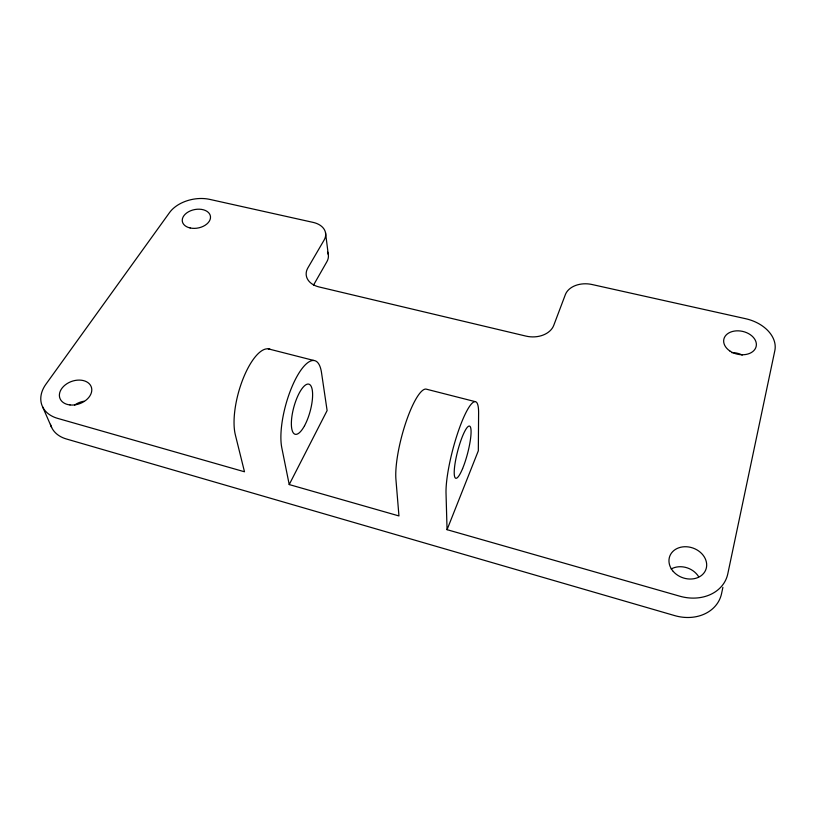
<?xml version="1.0" encoding="UTF-8"?>
<svg xmlns="http://www.w3.org/2000/svg" width="816" height="816" viewBox="0 0 816 816"><rect width="100%" height="100%" fill="white"/><g stroke="black" fill="none" stroke-linecap="round" stroke-linejoin="round"><path stroke-width="1.22" d="M722.894 587.336L721.579 593.548A40.28 33.242 21 0 1 674.71 615.611L66.412 438.988A35.006 25.245 -20.3 0 1 50.459 424.3M447.056 529.676L478.329 450.789L478.604 413.151A52.255 9.863 -75.3 0 0 462.009 421.331A52.255 9.863 -75.3 0 0 446.026 493.303L447.056 529.676L679.83 596.21A41.259 33.67 20 0 0 727.79 573.842L774.833 350.635A35.486 25.072 12.4 0 0 745.671 318.719L592.069 284.519A22.165 15.841 5.2 0 0 565.345 294.658L553.748 325.37A22.348 16.351 2.9 0 1 525.963 336.1L319.117 286.967A21.247 14.943 -6.9 0 1 307.867 267.923L324.105 240.077A20.624 14.045 -7.4 0 0 313.191 222.411L209.814 199.4A30.6 20.084 -11.1 0 0 169.534 212.588L45.941 384.203A35.761 25.388 -19.7 0 0 57.599 418.363L244.494 471.781L235.334 434.816A49.807 18.054 -74.5 0 1 243.566 377.533A49.807 18.054 -74.5 0 1 270.331 349.442M289.221 484.561L327.114 410.56L321.524 372.708A50.347 16.32 -74.7 0 0 296.075 378.094A50.347 16.32 -74.7 0 0 281.785 447.709L289.221 484.561L398.953 515.936L395.923 479.4A51.673 11.883 -75.2 0 1 405.613 423.208A51.673 11.883 -75.2 0 1 425.942 389.069L475.055 401.594M313.456 285.212L326.879 261.712A20.237 14.025 -7.5 0 0 327.502 252.032M268.311 348.86L313.936 360.499M42.554 406.725L51.612 427.421M325.523 232.733L328.256 254.378M671.16 569.007A18.799 15.514 21 0 1 698.659 576.718M74.562 405.093A16.33 11.781 -20.2 0 1 83.987 401.227M731.554 352.604A16.208 11.638 12.9 0 1 742.274 355.072M462.601 468.568A26.979 5.09 -75.3 0 0 469.945 426.34A26.979 5.09 -75.3 0 0 455.369 461.581A26.979 5.09 -75.3 0 0 462.601 468.568M190.118 227.96A14.28 9.364 -11.1 0 0 210.487 216.628A14.28 9.364 -11.1 0 0 188.547 211.762A14.28 9.364 -11.1 0 0 190.118 227.96M729.708 350.88A16.555 11.699 12.4 0 0 756.177 346.382A16.555 11.699 12.4 0 0 734.155 331.112A16.555 11.699 12.4 0 0 729.708 350.88M70.013 404.95A16.687 11.842 -19.7 0 0 91.555 387.814A16.687 11.842 -19.7 0 0 65.198 384.948A16.687 11.842 -19.7 0 0 70.013 404.95M673.241 571.424A19.247 15.708 20 0 0 705.483 570.486A19.247 15.708 20 0 0 684.736 546.73A19.247 15.708 20 0 0 673.241 571.424M304.552 425.707A26 8.425 -74.7 0 0 309.641 384.509A26 8.425 -74.7 0 0 291.771 417.466A26 8.425 -74.7 0 0 304.552 425.707"/></g></svg>
